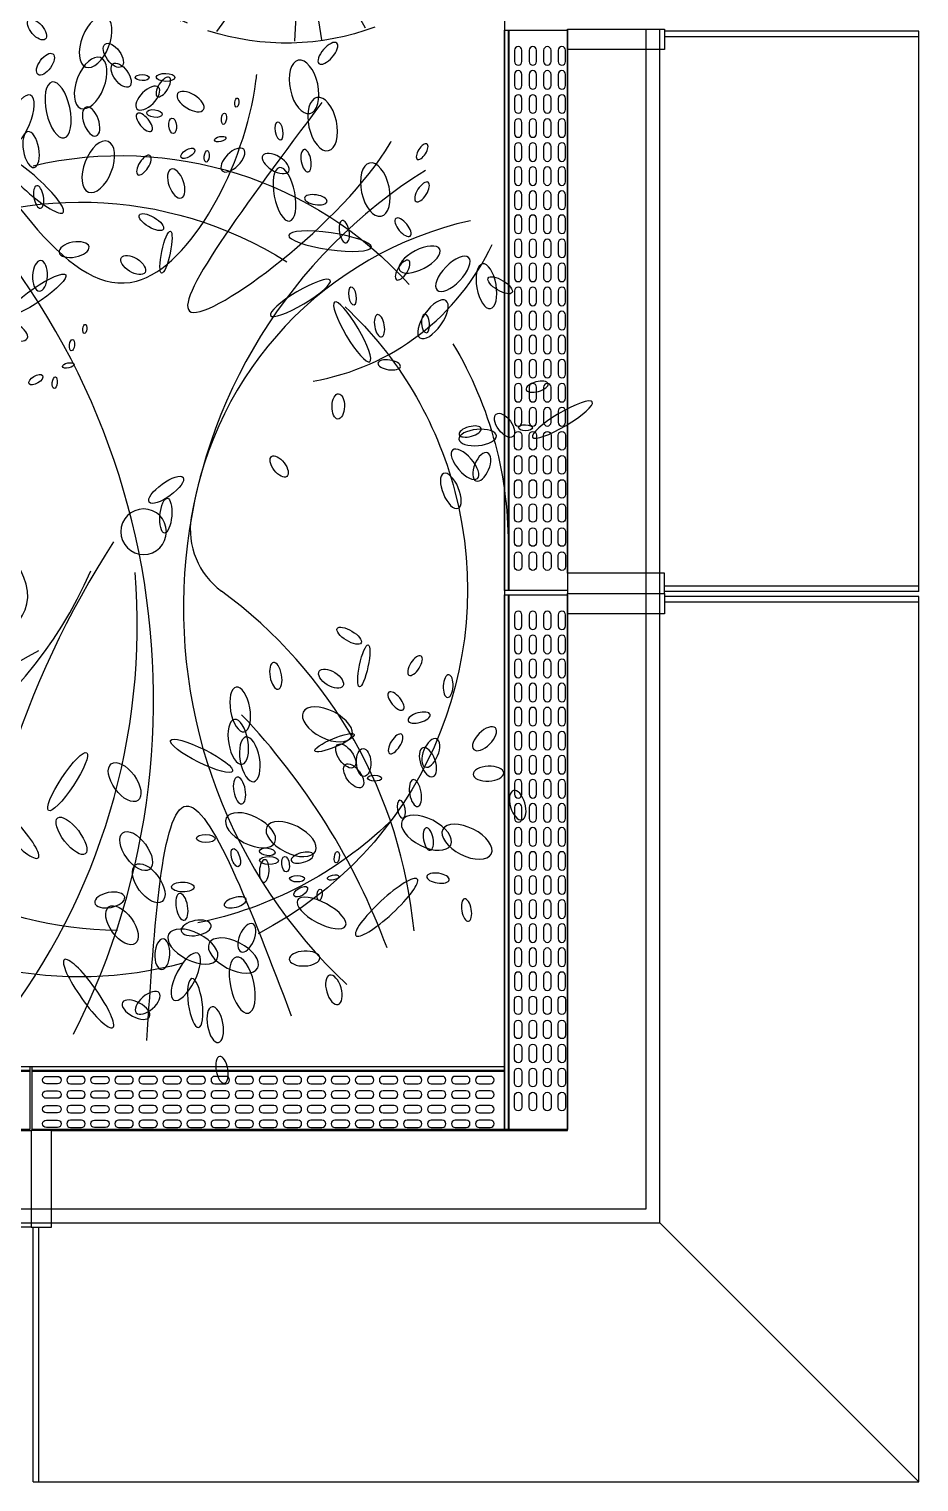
# Model space of a CAD drawing. Extents: x -284868 to 304789, y -137694 to 137894.
# Drawn here: x 93465 to 95870, y -35443 to -31518 of the extents above; entities that cross this region are included whole.
import ezdxf

# ---------------------------------------------------------------- set-up
doc = ezdxf.new("R2010")
doc.units = 0
doc.layers.get('0').update_dxf_attribs({"linetype": 'CONTINUOUS'})
for name, color, linetype in [('0-窗', 11, 'CONTINUOUS'), ('F-地漏', 8, 'CONTINUOUS'), ('P-平面植物', 251, 'CONTINUOUS')]:
    doc.layers.add(name, color=color, linetype=linetype)

# ---------------------------------------------------------------- blocks, each defined once
blk = doc.blocks.new('A$C3B8026B3')
for p, q in [((38450.5, 2455), (38450.5, 3870)), ((38700, 700, 0), (39400, 0))]:
    blk.add_line(p, q)
for points in [[(38712, 3925), (38712, 3870), (38450.5, 3870), (38450.5, 3925)], [(38712, 2400), (38712, 2455), (38450.5, 2455), (38450.5, 2400)], [(38712, 2400), (38712, 2345), (38450.5, 2345), (38450.5, 2400)], [(37000, 688), (36945, 688), (36945, 949.5), (37000, 949.5)], [(37000, 688), (37055, 688), (37055, 949.5), (37000, 949.5)]]:
    blk.add_lwpolyline(points, close=True)
for points in [[(38662.5, 2400), (38662.5, 3925)], [(38700, 2400), (38700, 3925)], [(39400, 2406), (39400, 3919)], [(37000, 737.5), (38662.5, 737.5), (38662.5, 2400)], [(37000, 700), (38700, 700), (38700, 2400)], [(39400, 2392), (38712, 2392), (38712, 2377.5), (39400, 2377.5)], [(39400, 0), (39400, 2392)], [(37055, 949.5), (38450.5, 949.5), (38450.5, 2345)], [(35090, 737.5), (37000, 737.5)], [(35090, 700), (37000, 700)], [(37006, 0), (37006, 688), (37020.5, 688), (37020.5, 0)], [(37006, 0), (39400, 0)]]:
    blk.add_lwpolyline(points)
at = {"elevation": 0}
for points in [[(39400, 3919), (38712, 3919), (38712, 3904.5), (39400, 3904.5)], [(39400, 2406), (38712, 2406), (38712, 2420.5), (39400, 2420.5)]]:
    blk.add_lwpolyline(points, dxfattribs=at)
blk = doc.blocks.new('A$C06C71976')
for p, q in [((-1904, 160.1, 0), (0, 160.1)), ((-1904, 158, 0), (0, 158))]:
    blk.add_line(p, q)
blk.add_lwpolyline([(-1904, 170.5), (0, 170.5), (0, 0), (-1904, 0)], close=True)
for points in [[(-1839, 143.6), (-1809, 143.6, -1), (-1809, 123.6), (-1839, 123.6, -0.999999)], [(-1774, 143.6), (-1744, 143.6, -1), (-1744, 123.6), (-1774, 123.6, -0.999999)], [(-1709, 143.6), (-1679, 143.6, -1), (-1679, 123.6), (-1709, 123.6, -0.999999)], [(-1644, 143.6), (-1614, 143.6, -1), (-1614, 123.6), (-1644, 123.6, -0.999999)], [(-1579, 143.6), (-1549, 143.6, -1), (-1549, 123.6), (-1579, 123.6, -0.999999)], [(-1514, 143.6), (-1484, 143.6, -1), (-1484, 123.6), (-1514, 123.6, -0.999999)], [(-1449, 143.6), (-1419, 143.6, -1), (-1419, 123.6), (-1449, 123.6, -0.999999)], [(-1384, 143.6), (-1354, 143.6, -1), (-1354, 123.6), (-1384, 123.6, -0.999999)], [(-1319, 143.6), (-1289, 143.6, -1), (-1289, 123.6), (-1319, 123.6, -0.999999)], [(-1254, 143.6), (-1224, 143.6, -1), (-1224, 123.6), (-1254, 123.6, -0.999999)], [(-1189, 143.6), (-1159, 143.6, -1), (-1159, 123.6), (-1189, 123.6, -0.999999)], [(-1124, 143.6), (-1094, 143.6, -1), (-1094, 123.6), (-1124, 123.6, -0.999999)], [(-1029, 143.6), (-1059, 143.6, 1), (-1059, 123.6), (-1029, 123.6, 0.999999)], [(-964, 143.6), (-994, 143.6, 1), (-994, 123.6), (-964, 123.6, 0.999999)], [(-899, 143.6), (-929, 143.6, 1), (-929, 123.6), (-899, 123.6, 0.999999)], [(-834, 143.6), (-864, 143.6, 1), (-864, 123.6), (-834, 123.6, 0.999999)], [(-769, 143.6), (-799, 143.6, 1), (-799, 123.6), (-769, 123.6, 0.999999)], [(-704, 143.6), (-734, 143.6, 1), (-734, 123.6), (-704, 123.6, 0.999999)], [(-639, 143.6), (-669, 143.6, 1), (-669, 123.6), (-639, 123.6, 0.999999)], [(-574, 143.6), (-604, 143.6, 1), (-604, 123.6), (-574, 123.6, 0.999999)], [(-509, 143.6), (-539, 143.6, 1), (-539, 123.6), (-509, 123.6, 0.999999)], [(-444, 143.6), (-474, 143.6, 1), (-474, 123.6), (-444, 123.6, 0.999999)], [(-379, 143.6), (-409, 143.6, 1), (-409, 123.6), (-379, 123.6, 0.999999)], [(-314, 143.6), (-344, 143.6, 1), (-344, 123.6), (-314, 123.6, 0.999999)], [(-249, 143.6), (-279, 143.6, 1), (-279, 123.6), (-249, 123.6, 0.999999)], [(-184, 143.6), (-214, 143.6, 1), (-214, 123.6), (-184, 123.6, 0.999999)], [(-119, 143.6), (-149, 143.6, 1), (-149, 123.6), (-119, 123.6, 0.999999)], [(-54, 143.6), (-84, 143.6, 1), (-84, 123.6), (-54, 123.6, 0.999999)], [(-1839, 104.2), (-1809, 104.2, -1), (-1809, 84.2), (-1839, 84.2, -0.999999)], [(-1774, 104.2), (-1744, 104.2, -1), (-1744, 84.2), (-1774, 84.2, -0.999999)], [(-1709, 104.2), (-1679, 104.2, -1), (-1679, 84.2), (-1709, 84.2, -0.999999)], [(-1644, 104.2), (-1614, 104.2, -1), (-1614, 84.2), (-1644, 84.2, -0.999999)], [(-1579, 104.2), (-1549, 104.2, -1), (-1549, 84.2), (-1579, 84.2, -0.999999)], [(-1514, 104.2), (-1484, 104.2, -1), (-1484, 84.2), (-1514, 84.2, -0.999999)], [(-1449, 104.2), (-1419, 104.2, -1), (-1419, 84.2), (-1449, 84.2, -0.999999)], [(-1384, 104.2), (-1354, 104.2, -1), (-1354, 84.2), (-1384, 84.2, -0.999999)], [(-1319, 104.2), (-1289, 104.2, -1), (-1289, 84.2), (-1319, 84.2, -0.999999)], [(-1254, 104.2), (-1224, 104.2, -1), (-1224, 84.2), (-1254, 84.2, -0.999999)], [(-1189, 104.2), (-1159, 104.2, -1), (-1159, 84.2), (-1189, 84.2, -0.999999)], [(-1124, 104.2), (-1094, 104.2, -1), (-1094, 84.2), (-1124, 84.2, -0.999999)], [(-1029, 104.2), (-1059, 104.2, 1), (-1059, 84.2), (-1029, 84.2, 0.999999)], [(-964, 104.2), (-994, 104.2, 1), (-994, 84.2), (-964, 84.2, 0.999999)], [(-899, 104.2), (-929, 104.2, 1), (-929, 84.2), (-899, 84.2, 0.999999)], [(-834, 104.2), (-864, 104.2, 1), (-864, 84.2), (-834, 84.2, 0.999999)], [(-769, 104.2), (-799, 104.2, 1), (-799, 84.2), (-769, 84.2, 0.999999)], [(-704, 104.2), (-734, 104.2, 1), (-734, 84.2), (-704, 84.2, 0.999999)], [(-639, 104.2), (-669, 104.2, 1), (-669, 84.2), (-639, 84.2, 0.999999)], [(-574, 104.2), (-604, 104.2, 1), (-604, 84.2), (-574, 84.2, 0.999999)], [(-509, 104.2), (-539, 104.2, 1), (-539, 84.2), (-509, 84.2, 0.999999)], [(-444, 104.2), (-474, 104.2, 1), (-474, 84.2), (-444, 84.2, 0.999999)], [(-379, 104.2), (-409, 104.2, 1), (-409, 84.2), (-379, 84.2, 0.999999)], [(-314, 104.2), (-344, 104.2, 1), (-344, 84.2), (-314, 84.2, 0.999999)], [(-249, 104.2), (-279, 104.2, 1), (-279, 84.2), (-249, 84.2, 0.999999)], [(-184, 104.2), (-214, 104.2, 1), (-214, 84.2), (-184, 84.2, 0.999999)], [(-119, 104.2), (-149, 104.2, 1), (-149, 84.2), (-119, 84.2, 0.999999)], [(-54, 104.2), (-84, 104.2, 1), (-84, 84.2), (-54, 84.2, 0.999999)], [(-1839, 64.9), (-1809, 64.9, -1), (-1809, 44.9), (-1839, 44.9, -0.999999)], [(-1774, 64.9), (-1744, 64.9, -1), (-1744, 44.9), (-1774, 44.9, -0.999999)], [(-1709, 64.9), (-1679, 64.9, -1), (-1679, 44.9), (-1709, 44.9, -0.999999)], [(-1644, 64.9), (-1614, 64.9, -1), (-1614, 44.9), (-1644, 44.9, -0.999999)], [(-1579, 64.9), (-1549, 64.9, -1), (-1549, 44.9), (-1579, 44.9, -0.999999)], [(-1514, 64.9), (-1484, 64.9, -1), (-1484, 44.9), (-1514, 44.9, -0.999999)], [(-1449, 64.9), (-1419, 64.9, -1), (-1419, 44.9), (-1449, 44.9, -0.999999)], [(-1384, 64.9), (-1354, 64.9, -1), (-1354, 44.9), (-1384, 44.9, -0.999999)], [(-1319, 64.9), (-1289, 64.9, -1), (-1289, 44.9), (-1319, 44.9, -0.999999)], [(-1254, 64.9), (-1224, 64.9, -1), (-1224, 44.9), (-1254, 44.9, -0.999999)], [(-1189, 64.9), (-1159, 64.9, -1), (-1159, 44.9), (-1189, 44.9, -0.999999)], [(-1124, 64.9), (-1094, 64.9, -1), (-1094, 44.9), (-1124, 44.9, -0.999999)], [(-1029, 64.9), (-1059, 64.9, 1), (-1059, 44.9), (-1029, 44.9, 0.999999)], [(-964, 64.9), (-994, 64.9, 1), (-994, 44.9), (-964, 44.9, 0.999999)], [(-899, 64.9), (-929, 64.9, 1), (-929, 44.9), (-899, 44.9, 0.999999)], [(-834, 64.9), (-864, 64.9, 1), (-864, 44.9), (-834, 44.9, 0.999999)], [(-769, 64.9), (-799, 64.9, 1), (-799, 44.9), (-769, 44.9, 0.999999)], [(-704, 64.9), (-734, 64.9, 1), (-734, 44.9), (-704, 44.9, 0.999999)], [(-639, 64.9), (-669, 64.9, 1), (-669, 44.9), (-639, 44.9, 0.999999)], [(-574, 64.9), (-604, 64.9, 1), (-604, 44.9), (-574, 44.9, 0.999999)], [(-509, 64.9), (-539, 64.9, 1), (-539, 44.9), (-509, 44.9, 0.999999)], [(-444, 64.9), (-474, 64.9, 1), (-474, 44.9), (-444, 44.9, 0.999999)], [(-379, 64.9), (-409, 64.9, 1), (-409, 44.9), (-379, 44.9, 0.999999)], [(-314, 64.9), (-344, 64.9, 1), (-344, 44.9), (-314, 44.9, 0.999999)], [(-249, 64.9), (-279, 64.9, 1), (-279, 44.9), (-249, 44.9, 0.999999)], [(-184, 64.9), (-214, 64.9, 1), (-214, 44.9), (-184, 44.9, 0.999999)], [(-119, 64.9), (-149, 64.9, 1), (-149, 44.9), (-119, 44.9, 0.999999)], [(-54, 64.9), (-84, 64.9, 1), (-84, 44.9), (-54, 44.9, 0.999999)], [(-1839, 25.5), (-1809, 25.5, -1), (-1809, 5.5), (-1839, 5.5, -0.999999)], [(-1774, 25.5), (-1744, 25.5, -1), (-1744, 5.5), (-1774, 5.5, -0.999999)], [(-1709, 25.5), (-1679, 25.5, -1), (-1679, 5.5), (-1709, 5.5, -0.999999)], [(-1644, 25.5), (-1614, 25.5, -1), (-1614, 5.5), (-1644, 5.5, -0.999999)], [(-1579, 25.5), (-1549, 25.5, -1), (-1549, 5.5), (-1579, 5.5, -0.999999)], [(-1514, 25.5), (-1484, 25.5, -1), (-1484, 5.5), (-1514, 5.5, -0.999999)], [(-1449, 25.5), (-1419, 25.5, -1), (-1419, 5.5), (-1449, 5.5, -0.999999)], [(-1384, 25.5), (-1354, 25.5, -1), (-1354, 5.5), (-1384, 5.5, -0.999999)], [(-1319, 25.5), (-1289, 25.5, -1), (-1289, 5.5), (-1319, 5.5, -0.999999)], [(-1254, 25.5), (-1224, 25.5, -1), (-1224, 5.5), (-1254, 5.5, -0.999999)], [(-1189, 25.5), (-1159, 25.5, -1), (-1159, 5.5), (-1189, 5.5, -0.999999)], [(-1124, 25.5), (-1094, 25.5, -1), (-1094, 5.5), (-1124, 5.5, -0.999999)], [(-1029, 25.5), (-1059, 25.5, 1), (-1059, 5.5), (-1029, 5.5, 0.999999)], [(-964, 25.5), (-994, 25.5, 1), (-994, 5.5), (-964, 5.5, 0.999999)], [(-899, 25.5), (-929, 25.5, 1), (-929, 5.5), (-899, 5.5, 0.999999)], [(-834, 25.5), (-864, 25.5, 1), (-864, 5.5), (-834, 5.5, 0.999999)], [(-769, 25.5), (-799, 25.5, 1), (-799, 5.5), (-769, 5.5, 0.999999)], [(-704, 25.5), (-734, 25.5, 1), (-734, 5.5), (-704, 5.5, 0.999999)], [(-639, 25.5), (-669, 25.5, 1), (-669, 5.5), (-639, 5.5, 0.999999)], [(-574, 25.5), (-604, 25.5, 1), (-604, 5.5), (-574, 5.5, 0.999999)], [(-509, 25.5), (-539, 25.5, 1), (-539, 5.5), (-509, 5.5, 0.999999)], [(-444, 25.5), (-474, 25.5, 1), (-474, 5.5), (-444, 5.5, 0.999999)], [(-379, 25.5), (-409, 25.5, 1), (-409, 5.5), (-379, 5.5, 0.999999)], [(-314, 25.5), (-344, 25.5, 1), (-344, 5.5), (-314, 5.5, 0.999999)], [(-249, 25.5), (-279, 25.5, 1), (-279, 5.5), (-249, 5.5, 0.999999)], [(-184, 25.5), (-214, 25.5, 1), (-214, 5.5), (-184, 5.5, 0.999999)], [(-119, 25.5), (-149, 25.5, 1), (-149, 5.5), (-119, 5.5, 0.999999)], [(-54, 25.5), (-84, 25.5, 1), (-84, 5.5), (-54, 5.5, 0.999999)]]:
    blk.add_lwpolyline(points, format="xyb", close=True)
blk = doc.blocks.new('A$C678165FB')
for p, q in [((540.4, 756, 0), (540.4, 2269)), ((542.5, 756, 0), (542.5, 2269)), ((540.4, -700.5, 0), (540.4, 744)), ((542.5, -700.5, 0), (542.5, 744)), ((-747, -540.4, 0), (530, -540.4)), ((-747, -542.5, 0), (530, -542.5))]:
    blk.add_line(p, q)
blk.add_lwpolyline([(-10300, -530.5), (530.5, -530.5), (530.5, 3800)])
for points in [[(530, 756), (530, 2269), (700.5, 2269), (700.5, 756)], [(530, -700.5), (530, 744), (700.5, 744), (700.5, -700.5)], [(-747, -530), (530, -530), (530, -700.5), (-747, -700.5)]]:
    blk.add_lwpolyline(points, close=True)
for points in [[(556.9, 2215), (556.9, 2185, 1), (576.9, 2185), (576.9, 2215, 0.999999)], [(596.3, 2215), (596.3, 2185, 1), (616.3, 2185), (616.3, 2215, 0.999999)], [(635.6, 2215), (635.6, 2185, 1), (655.6, 2185), (655.6, 2215, 0.999999)], [(675, 2215), (675, 2185, 1), (695, 2185), (695, 2215, 0.999999)], [(556.9, 2150), (556.9, 2120, 1), (576.9, 2120), (576.9, 2150, 0.999999)], [(596.3, 2150), (596.3, 2120, 1), (616.3, 2120), (616.3, 2150, 0.999999)], [(635.6, 2150), (635.6, 2120, 1), (655.6, 2120), (655.6, 2150, 0.999999)], [(675, 2150), (675, 2120, 1), (695, 2120), (695, 2150, 0.999999)], [(556.9, 2085), (556.9, 2055, 1), (576.9, 2055), (576.9, 2085, 0.999999)], [(596.3, 2085), (596.3, 2055, 1), (616.3, 2055), (616.3, 2085, 0.999999)], [(635.6, 2085), (635.6, 2055, 1), (655.6, 2055), (655.6, 2085, 0.999999)], [(675, 2085), (675, 2055, 1), (695, 2055), (695, 2085, 0.999999)], [(556.9, 2020), (556.9, 1990, 1), (576.9, 1990), (576.9, 2020, 0.999999)], [(596.3, 2020), (596.3, 1990, 1), (616.3, 1990), (616.3, 2020, 0.999999)], [(635.6, 2020), (635.6, 1990, 1), (655.6, 1990), (655.6, 2020, 0.999999)], [(675, 2020), (675, 1990, 1), (695, 1990), (695, 2020, 0.999999)], [(556.9, 1955), (556.9, 1925, 1), (576.9, 1925), (576.9, 1955, 0.999999)], [(596.3, 1955), (596.3, 1925, 1), (616.3, 1925), (616.3, 1955, 0.999999)], [(635.6, 1955), (635.6, 1925, 1), (655.6, 1925), (655.6, 1955, 0.999999)], [(675, 1955), (675, 1925, 1), (695, 1925), (695, 1955, 0.999999)], [(556.9, 1890), (556.9, 1860, 1), (576.9, 1860), (576.9, 1890, 0.999999)], [(596.3, 1890), (596.3, 1860, 1), (616.3, 1860), (616.3, 1890, 0.999999)], [(635.6, 1890), (635.6, 1860, 1), (655.6, 1860), (655.6, 1890, 0.999999)], [(675, 1890), (675, 1860, 1), (695, 1860), (695, 1890, 0.999999)], [(556.9, 1825), (556.9, 1795, 1), (576.9, 1795), (576.9, 1825, 0.999999)], [(596.3, 1825), (596.3, 1795, 1), (616.3, 1795), (616.3, 1825, 0.999999)], [(635.6, 1825), (635.6, 1795, 1), (655.6, 1795), (655.6, 1825, 0.999999)], [(675, 1825), (675, 1795, 1), (695, 1795), (695, 1825, 0.999999)], [(556.9, 1760), (556.9, 1730, 1), (576.9, 1730), (576.9, 1760, 0.999999)], [(596.3, 1760), (596.3, 1730, 1), (616.3, 1730), (616.3, 1760, 0.999999)], [(635.6, 1760), (635.6, 1730, 1), (655.6, 1730), (655.6, 1760, 0.999999)], [(675, 1760), (675, 1730, 1), (695, 1730), (695, 1760, 0.999999)], [(556.9, 1695), (556.9, 1665, 1), (576.9, 1665), (576.9, 1695, 0.999999)], [(596.3, 1695), (596.3, 1665, 1), (616.3, 1665), (616.3, 1695, 0.999999)], [(635.6, 1695), (635.6, 1665, 1), (655.6, 1665), (655.6, 1695, 0.999999)], [(675, 1695), (675, 1665, 1), (695, 1665), (695, 1695, 0.999999)], [(556.9, 1630), (556.9, 1600, 1), (576.9, 1600), (576.9, 1630, 0.999999)], [(596.3, 1630), (596.3, 1600, 1), (616.3, 1600), (616.3, 1630, 0.999999)], [(635.6, 1630), (635.6, 1600, 1), (655.6, 1600), (655.6, 1630, 0.999999)], [(675, 1630), (675, 1600, 1), (695, 1600), (695, 1630, 0.999999)], [(556.9, 1565), (556.9, 1535, 1), (576.9, 1535), (576.9, 1565, 0.999999)], [(596.3, 1565), (596.3, 1535, 1), (616.3, 1535), (616.3, 1565, 0.999999)], [(635.6, 1565), (635.6, 1535, 1), (655.6, 1535), (655.6, 1565, 0.999999)], [(675, 1565), (675, 1535, 1), (695, 1535), (695, 1565, 0.999999)], [(556.9, 1500), (556.9, 1470, 1), (576.9, 1470), (576.9, 1500, 0.999999)], [(596.3, 1500), (596.3, 1470, 1), (616.3, 1470), (616.3, 1500, 0.999999)], [(635.6, 1500), (635.6, 1470, 1), (655.6, 1470), (655.6, 1500, 0.999999)], [(675, 1500), (675, 1470, 1), (695, 1470), (695, 1500, 0.999999)], [(556.9, 1435), (556.9, 1405, 1), (576.9, 1405), (576.9, 1435, 0.999999)], [(596.3, 1435), (596.3, 1405, 1), (616.3, 1405), (616.3, 1435, 0.999999)], [(635.6, 1435), (635.6, 1405, 1), (655.6, 1405), (655.6, 1435, 0.999999)], [(675, 1435), (675, 1405, 1), (695, 1405), (695, 1435, 0.999999)], [(556.9, 1370), (556.9, 1340, 1), (576.9, 1340), (576.9, 1370, 0.999999)], [(596.3, 1370), (596.3, 1340, 1), (616.3, 1340), (616.3, 1370, 0.999999)], [(635.6, 1370), (635.6, 1340, 1), (655.6, 1340), (655.6, 1370, 0.999999)], [(675, 1370), (675, 1340, 1), (695, 1340), (695, 1370, 0.999999)], [(556.9, 1305), (556.9, 1275, 1), (576.9, 1275), (576.9, 1305, 0.999999)], [(596.3, 1305), (596.3, 1275, 1), (616.3, 1275), (616.3, 1305, 0.999999)], [(635.6, 1305), (635.6, 1275, 1), (655.6, 1275), (655.6, 1305, 0.999999)], [(675, 1305), (675, 1275, 1), (695, 1275), (695, 1305, 0.999999)], [(556.9, 1240), (556.9, 1210, 1), (576.9, 1210), (576.9, 1240, 0.999999)], [(596.3, 1240), (596.3, 1210, 1), (616.3, 1210), (616.3, 1240, 0.999999)], [(635.6, 1240), (635.6, 1210, 1), (655.6, 1210), (655.6, 1240, 0.999999)], [(675, 1240), (675, 1210, 1), (695, 1210), (695, 1240, 0.999999)], [(556.9, 1145), (556.9, 1175, -1), (576.9, 1175), (576.9, 1145, -0.999999)], [(596.3, 1145), (596.3, 1175, -1), (616.3, 1175), (616.3, 1145, -0.999999)], [(635.6, 1145), (635.6, 1175, -1), (655.6, 1175), (655.6, 1145, -0.999999)], [(675, 1145), (675, 1175, -1), (695, 1175), (695, 1145, -0.999999)], [(556.9, 1080), (556.9, 1110, -1), (576.9, 1110), (576.9, 1080, -0.999999)], [(596.3, 1080), (596.3, 1110, -1), (616.3, 1110), (616.3, 1080, -0.999999)], [(635.6, 1080), (635.6, 1110, -1), (655.6, 1110), (655.6, 1080, -0.999999)], [(675, 1080), (675, 1110, -1), (695, 1110), (695, 1080, -0.999999)], [(556.9, 1015), (556.9, 1045, -1), (576.9, 1045), (576.9, 1015, -0.999999)], [(596.3, 1015), (596.3, 1045, -1), (616.3, 1045), (616.3, 1015, -0.999999)], [(635.6, 1015), (635.6, 1045, -1), (655.6, 1045), (655.6, 1015, -0.999999)], [(675, 1015), (675, 1045, -1), (695, 1045), (695, 1015, -0.999999)], [(556.9, 950), (556.9, 980, -1), (576.9, 980), (576.9, 950, -0.999999)], [(596.3, 950), (596.3, 980, -1), (616.3, 980), (616.3, 950, -0.999999)], [(635.6, 950), (635.6, 980, -1), (655.6, 980), (655.6, 950, -0.999999)], [(675, 950), (675, 980, -1), (695, 980), (695, 950, -0.999999)], [(556.9, 885), (556.9, 915, -1), (576.9, 915), (576.9, 885, -0.999999)], [(596.3, 885), (596.3, 915, -1), (616.3, 915), (616.3, 885, -0.999999)], [(635.6, 885), (635.6, 915, -1), (655.6, 915), (655.6, 885, -0.999999)], [(675, 885), (675, 915, -1), (695, 915), (695, 885, -0.999999)], [(556.9, 820), (556.9, 850, -1), (576.9, 850), (576.9, 820, -0.999999)], [(596.3, 820), (596.3, 850, -1), (616.3, 850), (616.3, 820, -0.999999)], [(635.6, 820), (635.6, 850, -1), (655.6, 850), (655.6, 820, -0.999999)], [(675, 820), (675, 850, -1), (695, 850), (695, 820, -0.999999)], [(556.9, 690), (556.9, 660, 1), (576.9, 660), (576.9, 690, 0.999999)], [(596.3, 690), (596.3, 660, 1), (616.3, 660), (616.3, 690, 0.999999)], [(635.6, 690), (635.6, 660, 1), (655.6, 660), (655.6, 690, 0.999999)], [(675, 690), (675, 660, 1), (695, 660), (695, 690, 0.999999)], [(556.9, 625), (556.9, 595, 1), (576.9, 595), (576.9, 625, 0.999999)], [(596.3, 625), (596.3, 595, 1), (616.3, 595), (616.3, 625, 0.999999)], [(635.6, 625), (635.6, 595, 1), (655.6, 595), (655.6, 625, 0.999999)], [(675, 625), (675, 595, 1), (695, 595), (695, 625, 0.999999)], [(556.9, 560), (556.9, 530, 1), (576.9, 530), (576.9, 560, 0.999999)], [(596.3, 560), (596.3, 530, 1), (616.3, 530), (616.3, 560, 0.999999)], [(635.6, 560), (635.6, 530, 1), (655.6, 530), (655.6, 560, 0.999999)], [(675, 560), (675, 530, 1), (695, 530), (695, 560, 0.999999)], [(556.9, 495), (556.9, 465, 1), (576.9, 465), (576.9, 495, 0.999999)], [(596.3, 495), (596.3, 465, 1), (616.3, 465), (616.3, 495, 0.999999)], [(635.6, 495), (635.6, 465, 1), (655.6, 465), (655.6, 495, 0.999999)], [(675, 495), (675, 465, 1), (695, 465), (695, 495, 0.999999)], [(556.9, 430), (556.9, 400, 1), (576.9, 400), (576.9, 430, 0.999999)], [(596.3, 430), (596.3, 400, 1), (616.3, 400), (616.3, 430, 0.999999)], [(635.6, 430), (635.6, 400, 1), (655.6, 400), (655.6, 430, 0.999999)], [(675, 430), (675, 400, 1), (695, 400), (695, 430, 0.999999)], [(556.9, 365), (556.9, 335, 1), (576.9, 335), (576.9, 365, 0.999999)], [(596.3, 365), (596.3, 335, 1), (616.3, 335), (616.3, 365, 0.999999)], [(635.6, 365), (635.6, 335, 1), (655.6, 335), (655.6, 365, 0.999999)], [(675, 365), (675, 335, 1), (695, 335), (695, 365, 0.999999)], [(556.9, 300), (556.9, 270, 1), (576.9, 270), (576.9, 300, 0.999999)], [(596.3, 300), (596.3, 270, 1), (616.3, 270), (616.3, 300, 0.999999)], [(635.6, 300), (635.6, 270, 1), (655.6, 270), (655.6, 300, 0.999999)], [(675, 300), (675, 270, 1), (695, 270), (695, 300, 0.999999)], [(556.9, 235), (556.9, 205, 1), (576.9, 205), (576.9, 235, 0.999999)], [(596.3, 235), (596.3, 205, 1), (616.3, 205), (616.3, 235, 0.999999)], [(635.6, 235), (635.6, 205, 1), (655.6, 205), (655.6, 235, 0.999999)], [(675, 235), (675, 205, 1), (695, 205), (695, 235, 0.999999)], [(556.9, 170), (556.9, 140, 1), (576.9, 140), (576.9, 170, 0.999999)], [(596.3, 170), (596.3, 140, 1), (616.3, 140), (616.3, 170, 0.999999)], [(635.6, 170), (635.6, 140, 1), (655.6, 140), (655.6, 170, 0.999999)], [(675, 170), (675, 140, 1), (695, 140), (695, 170, 0.999999)], [(556.9, 105), (556.9, 75, 1), (576.9, 75), (576.9, 105, 0.999999)], [(596.3, 105), (596.3, 75, 1), (616.3, 75), (616.3, 105, 0.999999)], [(635.6, 105), (635.6, 75, 1), (655.6, 75), (655.6, 105, 0.999999)], [(675, 105), (675, 75, 1), (695, 75), (695, 105, 0.999999)], [(556.9, 40), (556.9, 10, 1), (576.9, 10), (576.9, 40, 0.999999)], [(596.3, 40), (596.3, 10, 1), (616.3, 10), (616.3, 40, 0.999999)], [(635.6, 40), (635.6, 10, 1), (655.6, 10), (655.6, 40, 0.999999)], [(675, 40), (675, 10, 1), (695, 10), (695, 40, 0.999999)], [(556.9, -25), (556.9, -55, 1), (576.9, -55), (576.9, -25, 0.999999)], [(596.3, -25), (596.3, -55, 1), (616.3, -55), (616.3, -25, 0.999999)], [(635.6, -25), (635.6, -55, 1), (655.6, -55), (655.6, -25, 0.999999)], [(675, -25), (675, -55, 1), (695, -55), (695, -25, 0.999999)], [(556.9, -90), (556.9, -120, 1), (576.9, -120), (576.9, -90, 0.999999)], [(596.3, -90), (596.3, -120, 1), (616.3, -120), (616.3, -90, 0.999999)], [(635.6, -90), (635.6, -120, 1), (655.6, -120), (655.6, -90, 0.999999)], [(675, -90), (675, -120, 1), (695, -120), (695, -90, 0.999999)], [(556.9, -155), (556.9, -185, 1), (576.9, -185), (576.9, -155, 0.999999)], [(596.3, -155), (596.3, -185, 1), (616.3, -185), (616.3, -155, 0.999999)], [(635.6, -155), (635.6, -185, 1), (655.6, -185), (655.6, -155, 0.999999)], [(675, -155), (675, -185, 1), (695, -185), (695, -155, 0.999999)], [(556.9, -220), (556.9, -250, 1), (576.9, -250), (576.9, -220, 0.999999)], [(596.3, -220), (596.3, -250, 1), (616.3, -250), (616.3, -220, 0.999999)], [(635.6, -220), (635.6, -250, 1), (655.6, -250), (655.6, -220, 0.999999)], [(675, -220), (675, -250, 1), (695, -250), (695, -220, 0.999999)], [(556.9, -285), (556.9, -315, 1), (576.9, -315), (576.9, -285, 0.999999)], [(596.3, -285), (596.3, -315, 1), (616.3, -315), (616.3, -285, 0.999999)], [(635.6, -285), (635.6, -315, 1), (655.6, -315), (655.6, -285, 0.999999)], [(675, -285), (675, -315, 1), (695, -315), (695, -285, 0.999999)], [(556.9, -380), (556.9, -350, -1), (576.9, -350), (576.9, -380, -0.999999)], [(596.3, -380), (596.3, -350, -1), (616.3, -350), (616.3, -380, -0.999999)], [(635.6, -380), (635.6, -350, -1), (655.6, -350), (655.6, -380, -0.999999)], [(675, -380), (675, -350, -1), (695, -350), (695, -380, -0.999999)], [(556.9, -445), (556.9, -415, -1), (576.9, -415), (576.9, -445, -0.999999)], [(596.3, -445), (596.3, -415, -1), (616.3, -415), (616.3, -445, -0.999999)], [(635.6, -445), (635.6, -415, -1), (655.6, -415), (655.6, -445, -0.999999)], [(675, -445), (675, -415, -1), (695, -415), (695, -445, -0.999999)], [(556.9, -510), (556.9, -480, -1), (576.9, -480), (576.9, -510, -0.999999)], [(596.3, -510), (596.3, -480, -1), (616.3, -480), (616.3, -510, -0.999999)], [(635.6, -510), (635.6, -480, -1), (655.6, -480), (655.6, -510, -0.999999)], [(675, -510), (675, -480, -1), (695, -480), (695, -510, -0.999999)], [(556.9, -575), (556.9, -545, -1), (576.9, -545), (576.9, -575, -0.999999)], [(596.3, -575), (596.3, -545, -1), (616.3, -545), (616.3, -575, -0.999999)], [(635.6, -575), (635.6, -545, -1), (655.6, -545), (655.6, -575, -0.999999)], [(675, -575), (675, -545, -1), (695, -545), (695, -575, -0.999999)], [(-708.5, -556.9), (-678.5, -556.9, -1), (-678.5, -576.9), (-708.5, -576.9, -0.999999)], [(-613.5, -556.9), (-643.5, -556.9, 1), (-643.5, -576.9), (-613.5, -576.9, 0.999999)], [(-578.5, -556.9), (-548.5, -556.9, -1), (-548.5, -576.9), (-578.5, -576.9, -0.999999)], [(-483.5, -556.9), (-513.5, -556.9, 1), (-513.5, -576.9), (-483.5, -576.9, 0.999999)], [(-418.5, -556.9), (-448.5, -556.9, 1), (-448.5, -576.9), (-418.5, -576.9, 0.999999)], [(-353.5, -556.9), (-383.5, -556.9, 1), (-383.5, -576.9), (-353.5, -576.9, 0.999999)], [(-288.5, -556.9), (-318.5, -556.9, 1), (-318.5, -576.9), (-288.5, -576.9, 0.999999)], [(-223.5, -556.9), (-253.5, -556.9, 1), (-253.5, -576.9), (-223.5, -576.9, 0.999999)], [(-158.5, -556.9), (-188.5, -556.9, 1), (-188.5, -576.9), (-158.5, -576.9, 0.999999)], [(-93.5, -556.9), (-123.5, -556.9, 1), (-123.5, -576.9), (-93.5, -576.9, 0.999999)], [(-28.5, -556.9), (-58.5, -556.9, 1), (-58.5, -576.9), (-28.5, -576.9, 0.999999)], [(36.5, -556.9), (6.5, -556.9, 1), (6.5, -576.9), (36.5, -576.9, 0.999999)], [(101.5, -556.9), (71.5, -556.9, 1), (71.5, -576.9), (101.5, -576.9, 0.999999)], [(166.5, -556.9), (136.5, -556.9, 1), (136.5, -576.9), (166.5, -576.9, 0.999999)], [(231.5, -556.9), (201.5, -556.9, 1), (201.5, -576.9), (231.5, -576.9, 0.999999)], [(296.5, -556.9), (266.5, -556.9, 1), (266.5, -576.9), (296.5, -576.9, 0.999999)], [(361.5, -556.9), (331.5, -556.9, 1), (331.5, -576.9), (361.5, -576.9, 0.999999)], [(426.5, -556.9), (396.5, -556.9, 1), (396.5, -576.9), (426.5, -576.9, 0.999999)], [(491.5, -556.9), (461.5, -556.9, 1), (461.5, -576.9), (491.5, -576.9, 0.999999)], [(-708.5, -596.2), (-678.5, -596.2, -1), (-678.5, -616.2), (-708.5, -616.2, -0.999999)], [(-613.5, -596.2), (-643.5, -596.2, 1), (-643.5, -616.2), (-613.5, -616.2, 0.999999)], [(-578.5, -596.2), (-548.5, -596.2, -1), (-548.5, -616.2), (-578.5, -616.2, -0.999999)], [(-483.5, -596.2), (-513.5, -596.2, 1), (-513.5, -616.2), (-483.5, -616.2, 0.999999)], [(-418.5, -596.2), (-448.5, -596.2, 1), (-448.5, -616.2), (-418.5, -616.2, 0.999999)], [(-353.5, -596.2), (-383.5, -596.2, 1), (-383.5, -616.2), (-353.5, -616.2, 0.999999)], [(-288.5, -596.2), (-318.5, -596.2, 1), (-318.5, -616.2), (-288.5, -616.2, 0.999999)], [(-223.5, -596.2), (-253.5, -596.2, 1), (-253.5, -616.2), (-223.5, -616.2, 0.999999)], [(-158.5, -596.2), (-188.5, -596.2, 1), (-188.5, -616.2), (-158.5, -616.2, 0.999999)], [(-93.5, -596.2), (-123.5, -596.2, 1), (-123.5, -616.2), (-93.5, -616.2, 0.999999)], [(-28.5, -596.2), (-58.5, -596.2, 1), (-58.5, -616.2), (-28.5, -616.2, 0.999999)], [(36.5, -596.2), (6.5, -596.2, 1), (6.5, -616.2), (36.5, -616.2, 0.999999)], [(101.5, -596.2), (71.5, -596.2, 1), (71.5, -616.2), (101.5, -616.2, 0.999999)], [(166.5, -596.2), (136.5, -596.2, 1), (136.5, -616.2), (166.5, -616.2, 0.999999)], [(231.5, -596.2), (201.5, -596.2, 1), (201.5, -616.2), (231.5, -616.2, 0.999999)], [(296.5, -596.2), (266.5, -596.2, 1), (266.5, -616.2), (296.5, -616.2, 0.999999)], [(361.5, -596.2), (331.5, -596.2, 1), (331.5, -616.2), (361.5, -616.2, 0.999999)], [(426.5, -596.2), (396.5, -596.2, 1), (396.5, -616.2), (426.5, -616.2, 0.999999)], [(491.5, -596.2), (461.5, -596.2, 1), (461.5, -616.2), (491.5, -616.2, 0.999999)], [(556.9, -640), (556.9, -610, -1), (576.9, -610), (576.9, -640, -0.999999)], [(596.3, -640), (596.3, -610, -1), (616.3, -610), (616.3, -640, -0.999999)], [(635.6, -640), (635.6, -610, -1), (655.6, -610), (655.6, -640, -0.999999)], [(675, -640), (675, -610, -1), (695, -610), (695, -640, -0.999999)], [(-708.5, -635.6), (-678.5, -635.6, -1), (-678.5, -655.6), (-708.5, -655.6, -0.999999)], [(-613.5, -635.6), (-643.5, -635.6, 1), (-643.5, -655.6), (-613.5, -655.6, 0.999999)], [(-578.5, -635.6), (-548.5, -635.6, -1), (-548.5, -655.6), (-578.5, -655.6, -0.999999)], [(-483.5, -635.6), (-513.5, -635.6, 1), (-513.5, -655.6), (-483.5, -655.6, 0.999999)], [(-418.5, -635.6), (-448.5, -635.6, 1), (-448.5, -655.6), (-418.5, -655.6, 0.999999)], [(-353.5, -635.6), (-383.5, -635.6, 1), (-383.5, -655.6), (-353.5, -655.6, 0.999999)], [(-288.5, -635.6), (-318.5, -635.6, 1), (-318.5, -655.6), (-288.5, -655.6, 0.999999)], [(-223.5, -635.6), (-253.5, -635.6, 1), (-253.5, -655.6), (-223.5, -655.6, 0.999999)], [(-158.5, -635.6), (-188.5, -635.6, 1), (-188.5, -655.6), (-158.5, -655.6, 0.999999)], [(-93.5, -635.6), (-123.5, -635.6, 1), (-123.5, -655.6), (-93.5, -655.6, 0.999999)], [(-28.5, -635.6), (-58.5, -635.6, 1), (-58.5, -655.6), (-28.5, -655.6, 0.999999)], [(36.5, -635.6), (6.5, -635.6, 1), (6.5, -655.6), (36.5, -655.6, 0.999999)], [(101.5, -635.6), (71.5, -635.6, 1), (71.5, -655.6), (101.5, -655.6, 0.999999)], [(166.5, -635.6), (136.5, -635.6, 1), (136.5, -655.6), (166.5, -655.6, 0.999999)], [(231.5, -635.6), (201.5, -635.6, 1), (201.5, -655.6), (231.5, -655.6, 0.999999)], [(296.5, -635.6), (266.5, -635.6, 1), (266.5, -655.6), (296.5, -655.6, 0.999999)], [(361.5, -635.6), (331.5, -635.6, 1), (331.5, -655.6), (361.5, -655.6, 0.999999)], [(426.5, -635.6), (396.5, -635.6, 1), (396.5, -655.6), (426.5, -655.6, 0.999999)], [(491.5, -635.6), (461.5, -635.6, 1), (461.5, -655.6), (491.5, -655.6, 0.999999)], [(-708.5, -675), (-678.5, -675, -1), (-678.5, -695), (-708.5, -695, -0.999999)], [(-613.5, -675), (-643.5, -675, 1), (-643.5, -695), (-613.5, -695, 0.999999)], [(-578.5, -675), (-548.5, -675, -1), (-548.5, -695), (-578.5, -695, -0.999999)], [(-483.5, -675), (-513.5, -675, 1), (-513.5, -695), (-483.5, -695, 0.999999)], [(-418.5, -675), (-448.5, -675, 1), (-448.5, -695), (-418.5, -695, 0.999999)], [(-353.5, -675), (-383.5, -675, 1), (-383.5, -695), (-353.5, -695, 0.999999)], [(-288.5, -675), (-318.5, -675, 1), (-318.5, -695), (-288.5, -695, 0.999999)], [(-223.5, -675), (-253.5, -675, 1), (-253.5, -695), (-223.5, -695, 0.999999)], [(-158.5, -675), (-188.5, -675, 1), (-188.5, -695), (-158.5, -695, 0.999999)], [(-93.5, -675), (-123.5, -675, 1), (-123.5, -695), (-93.5, -695, 0.999999)], [(-28.5, -675), (-58.5, -675, 1), (-58.5, -695), (-28.5, -695, 0.999999)], [(36.5, -675), (6.5, -675, 1), (6.5, -695), (36.5, -695, 0.999999)], [(101.5, -675), (71.5, -675, 1), (71.5, -695), (101.5, -695, 0.999999)], [(166.5, -675), (136.5, -675, 1), (136.5, -695), (166.5, -695, 0.999999)], [(231.5, -675), (201.5, -675, 1), (201.5, -695), (231.5, -695, 0.999999)], [(296.5, -675), (266.5, -675, 1), (266.5, -695), (296.5, -695, 0.999999)], [(361.5, -675), (331.5, -675, 1), (331.5, -695), (361.5, -695, 0.999999)], [(426.5, -675), (396.5, -675, 1), (396.5, -695), (426.5, -695, 0.999999)], [(491.5, -675), (461.5, -675, 1), (461.5, -695), (491.5, -695, 0.999999)]]:
    blk.add_lwpolyline(points, format="xyb", close=True)
blk.add_blockref('A$C06C71976', (-753, -700.5))
blk = doc.blocks.new('yld.studio@foxmail.com-15')
at = {"color": 251}
blk.add_circle((67569.1, -97904.1), 44.8, dxfattribs=at)
for centre, start, end in [((67613.8, -97926.4), 76.8896, 138.1177), ((67693.5, -98017.5), 61.0105, 122.2385), ((67693.5, -98017.5), 133.1644, 165.3241), ((67613.8, -97926.4), 149.0435, 181.2033), ((67693.5, -98017.5), 165.3241, 242.6562), ((67613.8, -97926.4), 270.5201, 325.0744), ((67613.8, -97926.4), 226.0477, 258.5353), ((67693.5, -98017.5), 254.641, 309.1952)]:
    blk.add_arc(centre, 760, start, end, dxfattribs=at)
for centre, major_axis, ratio in [((67663.4, -96943), (19.4, -49.7), 0.514982), ((67254.3, -97031.6), (-11.3, -52.2), 0.514982), ((67673.2, -97023.9), (19.4, -49.7), 0.514982), ((67477, -97060.3), (25.5, 15.6), 0.489709), ((67736.9, -97076.8), (-11.9, -54.9), 0.414379), ((67217.7, -97104.4), (-11.3, -52.2), 0.514982), ((67672.1, -97099.4), (-10.1, -28.2), 0.489709), ((67811.8, -97097.3), (20.7, -49.3), 0.38159), ((67658.2, -97188.3), (19.4, -49.7), 0.514982), ((67114.4, -97233.1), (-11.3, -52.2), 0.514982), ((67309.9, -97181.8), (25.5, 15.6), 0.489709), ((67788.2, -97223.4), (61.1, 54.6), 0.200035), ((67292.6, -97242.3), (-10.1, -52.5), 0.38159), ((67505.1, -97221), (-10.1, -28.2), 0.489709), ((67203.3, -97334.2), (81.1, 11.7), 0.200035), ((67705.7, -97350.7), (29.4, -5.6), 0.489709), ((67261.4, -97445.4), (58.6, -34.7), 0.200035), ((67159.8, -97512.1), (-34.6, -58.6), 0.200035), ((67015.8, -97495.7), (-1.6, -18.4), 0.42873), ((66747.1, -97684.1), (58.6, -34.7), 0.200035), ((66913.5, -97719.2), (36.8, -3.3), 0.42873), ((66905.5, -97776.9), (11.5, -27.6), 0.489709), ((66938.4, -97771.9), (24.3, 27.9), 0.42873), ((66971.4, -98207), (1.2, -22.2), 0.42873), ((67005.6, -98338), (11.5, -27.6), 0.489709), ((67011.1, -98356.1), (-10.1, -28.2), 0.489709), ((67332.3, -98569.6), (1.2, -22.2), 0.42873), ((67092.3, -98640.9), (60.3, -55.5), 0.200035), ((67635.7, -98626.5), (29.4, -5.6), 0.489709), ((67465.8, -98681.4), (29.4, -5.6), 0.489709), ((67366.5, -98700.6), (11.5, -27.6), 0.489709), ((67375.5, -98793.4), (-11.9, -54.9), 0.414379), ((67467.8, -98828.7), (-6.6, -47.9), 0.283409), ((67561.1, -98828.3), (22.6, -19.6), 0.489709)]:
    blk.add_ellipse(centre, major_axis=major_axis, ratio=ratio, start_param=3.141593, end_param=9.424778, dxfattribs=at)
at = {"color": 251, "extrusion": (0, 0, -1)}
for centre, major_axis, ratio in [((67778.4, -96919), (16.2, 18.9), 0.489709), ((67628.5, -96969.7), (-16.1, -22.2), 0.514982), ((67613.2, -97008.6), (-16.1, -22.2), 0.514982), ((67761.8, -96987), (14.5, -20.2), 0.489709), ((67525.9, -97012.8), (18.3, 0.3), 0.42873), ((67571.9, -97013.2), (13.7, 0.2), 0.42873), ((67386.2, -97062.4), (1.02, -9.08), 0.42873), ((67411.5, -97094.1), (1.3, -11.3), 0.42873), ((67512.1, -97107.8), (-1.7, -15.2), 0.489709), ((67547.9, -97083.7), (15.2, 1.9), 0.489709), ((67445.3, -97167.8), (1.3, -11.3), 0.42873), ((67553.9, -97296.7), (23.5, 14.1), 0.38159), ((67525.2, -97355.9), (8.6, -41.1), 0.200035), ((67589.5, -97381), (23.2, 14.6), 0.514982), ((66869.4, -97420.7), (23.5, 14.1), 0.38159), ((67778, -97438.9), (56, -38.7), 0.200035), ((67684.4, -97506.4), (1.02, -9.08), 0.42873), ((67709.7, -97538.1), (1.3, -11.3), 0.42873), ((67743.5, -97611.8), (1.3, -11.3), 0.42873), ((66819.6, -97700.1), (13.7, 0.2), 0.42873), ((66860.8, -97695.4), (-16.1, -22.2), 0.514982), ((67303.1, -97776.1), (-15, -19.8), 0.489709), ((67524.9, -97821.9), (33.3, -24.2), 0.336016), ((67525.5, -97872.5), (2.8, -34.2), 0.336016), ((67165.7, -98108.1), (23.5, 14.1), 0.38159), ((67137, -98167.3), (8.6, -41.1), 0.200035), ((67201.3, -98192.4), (23.2, 14.6), 0.514982), ((67172.4, -98344), (-16.1, -22.2), 0.514982), ((67455.4, -98343.8), (61, 30.3), 0.200035), ((67137.4, -98356.7), (-1.1, -27.4), 0.514982), ((67157, -98382.9), (-16.1, -22.2), 0.514982), ((67606.4, -98395.3), (-26.1, -35.9), 0.514982), ((67115.8, -98387.5), (13.7, 0.2), 0.42873), ((67710.7, -98500.7), (-27, -35.3), 0.38159), ((67583.9, -98530.6), (-26.1, -35.9), 0.514982), ((67447.1, -98505.8), (18.5, 0.3), 0.42873), ((67189.9, -98542.6), (1.3, -11.3), 0.42873), ((67290.6, -98556.3), (-1.7, -15.2), 0.489709), ((67323, -98549), (18.5, 0.3), 0.42873), ((67326.4, -98532.1), (15.2, 1.9), 0.489709), ((67388.3, -98543.5), (-5.6, -17.6), 0.42873), ((67559.1, -98593.6), (-26.1, -35.9), 0.514982), ((67268, -98584.8), (14.8, 0.2), 0.42873), ((67223.8, -98616.3), (1.3, -11.3), 0.42873), ((67492.3, -98601.1), (22.2, 0.3), 0.42873), ((67611.5, -98676.1), (-26.1, -35.9), 0.514982)]:
    blk.add_ellipse(centre, major_axis=major_axis, ratio=ratio, dxfattribs=at)
at = {"color": 251}
for centre, major_axis, ratio in [((67207.5, -96965.7), (17.5, -20.2), 0.42873), ((67530.4, -97031.6), (11.9, -18.8), 0.42873), ((67561, -97053.5), (21.2, -21.1), 0.489709), ((67567.8, -97101), (14.1, 17.2), 0.42873), ((67303.2, -97117.9), (-3.1, -17.5), 0.42873), ((67790, -97154.4), (-6.2, -35.1), 0.42873), ((67022.5, -97158.6), (9.5, -15.1), 0.42873), ((67250.3, -97176.4), (-3.9, -21.9), 0.42873), ((67393.9, -97175), (21.2, -21.1), 0.489709), ((67568.6, -97185), (11.9, -18.8), 0.42873), ((67022.6, -97237.5), (11.9, -18.8), 0.42873), ((67775.1, -97247.4), (-3.9, -21.9), 0.42873), ((67231.2, -97252.9), (22, 3.3), 0.42873), ((67060, -97306.9), (14.1, 17.2), 0.42873), ((67175.3, -97315.6), (-3.9, -21.9), 0.42873), ((67027.5, -97370.2), (39.5, -20.6), 0.42873), ((66896.3, -97422.6), (-7.7, -43.9), 0.42873), ((66962.2, -97398.1), (30.9, -32.1), 0.42873), ((67060.8, -97390.9), (11.9, -18.8), 0.42873), ((67772.4, -97402.2), (1.5, -29.9), 0.489709), ((67159.2, -97441.7), (-3.1, -17.5), 0.42873), ((67001.3, -97487.3), (25.5, -36.5), 0.42873), ((67106.2, -97500.2), (-3.9, -21.9), 0.42873), ((67823.8, -97510.9), (26.4, 14.1), 0.489709), ((67087.2, -97576.8), (22, 3.3), 0.42873), ((66796.9, -97619.6), (21.5, -5.9), 0.42873), ((66928.4, -97707.6), (21.5, -5.9), 0.42873), ((66966.2, -97824), (-14.2, -34.2), 0.42873), ((67036.5, -98166.7), (11.9, -18.8), 0.42873), ((67309.7, -98186.7), (-4.6, -26.3), 0.42873), ((67379.6, -98252.7), (-7.7, -43.9), 0.42873), ((67073.9, -98236.2), (14.1, 17.2), 0.42873), ((67028.5, -98268.7), (21.5, -5.9), 0.42873), ((67208.5, -98282.1), (47.6, 24.1), 0.514982), ((66900, -98310.1), (21.2, -21.1), 0.489709), ((67383.3, -98316.4), (-7.7, -43.9), 0.42873), ((67074.7, -98320.2), (11.9, -18.8), 0.42873), ((67360.7, -98350.6), (-7.7, -43.9), 0.42873), ((66892.4, -98378.7), (29.9, -1.4), 0.489709), ((67035.7, -98416.7), (-4.6, -26.3), 0.42873), ((67380.9, -98411.7), (-4.6, -26.3), 0.42873), ((66834.9, -98440.3), (-8.4, -28.7), 0.489709), ((67063.3, -98448.5), (-3.1, -17.5), 0.42873), ((67831.4, -98483.5), (55.5, 60.3), 0.200035), ((67014.1, -98494.7), (47.6, 24.1), 0.514982), ((67359.3, -98489.6), (47.6, 24.1), 0.514982), ((66934.5, -98512.2), (47.6, 24.1), 0.514982), ((67010.4, -98507), (-3.9, -21.9), 0.42873), ((67279.7, -98507.1), (47.6, 24.1), 0.514982), ((67257.9, -98543.3), (21.5, -5.9), 0.42873), ((66991.3, -98583.6), (22, 3.3), 0.42873), ((66935.4, -98646.3), (-3.9, -21.9), 0.42873), ((67220, -98652.1), (47.1, 25.3), 0.38159), ((67389.3, -98631.2), (21.5, -5.9), 0.42873), ((67494, -98639.9), (-4.6, -26.3), 0.42873), ((67472.4, -98717.8), (47.6, 24.1), 0.514982), ((67392.8, -98735.4), (47.6, 24.1), 0.514982), ((67532.5, -98732.8), (1.5, -29.9), 0.489709), ((67253.3, -98741.3), (29.9, -1.4), 0.489709), ((67486.3, -98777), (23.4, -46.1), 0.368424), ((67677.1, -98810.2), (-47.6, -66.7), 0.200035), ((67195.7, -98802.8), (-8.4, -28.7), 0.489709), ((67428.6, -98871), (-6.2, -35.1), 0.42873), ((67583.9, -98841.6), (26.4, 14.1), 0.489709), ((67415.2, -98959.7), (-4.6, -26.3), 0.42873)]:
    blk.add_ellipse(centre, major_axis=major_axis, ratio=ratio, dxfattribs=at)
at = {"color": 251, "extrusion": (0, 0, -1)}
for centre, major_axis, ratio, start_param, end_param in [((69001.1, -98232.5), (-810.2, -1204.4), 1, 0.509025, 1.892273), ((67418.7, -97133.9), (11.2, -2.4), 0.42873, 3.141593, 9.424778), ((67482.3, -97161.8), (13.1, -8.1), 0.489709, 3.141593, 9.424778), ((66478.9, -98053.1), (-567.5, -838), 1, 3.105711, 4.936061), ((66772.4, -97989.1), (-386.4, -598.3), 1, 2.788021, 3.97962), ((67318.1, -97137.7), (-272.6, -392.7), 1, -0.434629, 0.525976), ((67716.9, -97577.9), (11.2, -2.4), 0.42873, 3.141593, 9.424778), ((67780.5, -97605.8), (13.1, -8.1), 0.489709, 3.141593, 9.424778), ((67187.2, -97658.2), (0.7, -24.8), 0.489709, 3.141593, 9.424778), ((67328, -97899.9), (15.3, -148.7), 1, 4.655583, 5.753079), ((66052.6, -98936), (-1046.4, -1553.2), 1, 3.548561, 4.075938), ((68414.2, -97664.8), (-459.3, -662), 1, -0.636767, 0.561589), ((68862.2, -98087.1), (-700.6, -1072), 1, 0.330518, 1.072389), ((67968.9, -98774.1), (-537.4, -764.5), 1, 1.051392, 1.896333), ((66155.5, -101029.5), (-1867.3, -2738.9), 1, 3.053829, 3.274954), ((68350.7, -99188.4), (-780.5, -1093.4), 1, 1.306696, 1.710792), ((67194.6, -98317.9), (38.8, -16.3), 0.200035, 3.141593, 9.424778), ((67718.3, -98394.4), (37.6, -56.7), 0.200035, 3.141593, 9.424778), ((67197.2, -98582.4), (11.2, -2.4), 0.42873, 3.141593, 9.424778), ((67260.8, -98610.3), (13.1, -8.1), 0.489709, 3.141593, 9.424778)]:
    blk.add_ellipse(centre, major_axis=major_axis, ratio=ratio, start_param=start_param, end_param=end_param, dxfattribs=at)
at = {"color": 251}
for points, knots in [([(67972.5, -97028.9), (67842.1, -97237.8), (67602.7, -97621.4), (67367.4, -97180.3), (67347.5, -97011.8), (67347, -97007.4)], [0, 0, 0, 0, 251.74209, 462.284988, 467.902625, 467.902625, 467.902625, 467.902625]), ([(67219.2, -97062.1), (67368.1, -97260.6), (67674.4, -97668.7), (67174.1, -97295.7), (67083.8, -97139.5), (67083, -97138.2)], [0, 0, 0, 0, 223.251607, 459.141302, 461.114298, 461.114298, 461.114298, 461.114298]), ([(68493.5, -98324.8), (68159.1, -98245.9), (67459.4, -98081), (68108.2, -97730.2), (68447, -97547)], [0, 0, 0, 0, 150.094152, 314.060203, 314.060203, 314.060203, 314.060203]), ([(67562.7, -98902.2), (67548.2, -98675.3), (67519.3, -98224.5), (67359, -98644.8), (67279.3, -98853.5)], [0, 0, 0, 0, 93.467467, 185.701754, 185.701754, 185.701754, 185.701754])]:
    blk.add_open_spline(points, degree=3, knots=knots, dxfattribs=at)
blk = doc.blocks.new('yld.studio@foxmail.com-2-220')
at = {"color": 251, "ltscale": 100}
for p, q in [((8501.1, -109873.4), (8409.6, -109669)), ((8511.1, -109879.5), (8664.3, -109664.1)), ((8513.9, -109870.1), (8534.1, -109657.1)), ((8510.1, -109877.5), (8397.2, -109679.9)), ((8643.6, -109920.9), (8721.4, -109692)), ((8417.6, -110035.7), (8256.9, -109733.9)), ((8507.4, -109887.1), (8290.8, -109712.8)), ((8589.8, -109981.6), (8812.1, -109731.5)), ((8397.2, -109980.4), (8208.1, -109785.5)), ((8394.9, -109998.4), (8148.5, -109827.1)), ((8515.1, -109920.7), (8913.5, -109837.6)), ((8535.1, -110130.3), (8503.4, -109895.4)), ((8545.1, -110130), (8511.1, -109879.5)), ((8608.5, -109974.4), (8957.6, -109892.2)), ((8358.7, -110012.5), (8079.5, -109944.3)), ((8687.6, -110105.4), (9004.3, -109954.2)), ((8356.4, -110013.7), (8038, -110093.8)), ((8471.5, -110062), (8356.4, -110013.7)), ((8839.3, -110105.6), (9019, -110003.9)), ((8157, -110123.6), (8048.7, -110023.6)), ((8521.9, -110154.8), (8471.5, -110062)), ((8545.1, -110130), (8474.7, -110063.6)), ((8488.6, -110076.5), (8536.7, -110154.5)), ((8539, -110135.6), (8488.6, -110076.5)), ((8538, -110151.7), (8489.4, -110108)), ((8669.6, -110104.1), (8539, -110135.6)), ((8545.1, -110130), (8687.6, -110105.4)), ((8694.6, -110108.9), (9030.8, -110225)), ((8155.7, -110118.3), (8032.3, -110161.7)), ((8472.3, -110172.8), (8155.6, -110112.1)), ((8461.2, -110185.6), (8157, -110123.6)), ((8707.1, -110117.1), (8538, -110151.7)), ((8682.6, -110125.1), (8557.8, -110163.7)), ((8559.5, -110148.7), (8707.1, -110117.1)), ((8682.6, -110125.1), (8768.3, -110384.4)), ((8692.8, -110112.7), (8836.9, -110114.6)), ((8818.2, -110125.1), (9019, -110313.5)), ((9019, -110313.5), (8836.9, -110114.6)), ((8840.8, -110125.9), (9051.6, -110150.2)), ((8445.9, -110200), (8538.1, -110165.1)), ((8521.9, -110154.8), (8463.3, -110184.6)), ((8557.8, -110163.7), (8509.5, -110410)), ((8538.1, -110165.1), (8622.5, -110416.5)), ((8544.7, -110164.9), (8559.5, -110148.7)), ((8622.5, -110416.5), (8544.7, -110164.9)), ((8477.1, -110193.3), (8277.6, -110592.7)), ((8463.3, -110184.6), (8417.7, -110316.4)), ((8470.5, -110194.6), (8417.7, -110316.4)), ((8532.4, -110173.4), (8470.5, -110194.6)), ((8509.5, -110410), (8532.4, -110173.4)), ((8125, -110277.7), (8052.4, -110289.4)), ((8391, -110315.4), (8125, -110277.7)), ((8574.8, -110289.9), (8890.1, -110505.1)), ((8417.7, -110316.4), (8166.6, -110346.4)), ((8166.6, -110346.4), (8117, -110438.8)), ((8373.7, -110393.6), (8229.8, -110545.8)), ((8771.5, -110385.9), (8615.9, -110411.9)), ((8768.3, -110384.4), (8830.5, -110442)), ((8500, -110423.7), (8384.7, -110630.9)), ((8511.4, -110403.8), (8679.8, -110638.2)), ((8511.4, -110406.1), (8525.2, -110657)), ((8615.9, -110411.9), (8752.8, -110617.3)), ((8622.3, -110415), (8875.2, -110535.6)), ((8507.1, -110429.3), (8471.5, -110654.4)), ((8830.5, -110442), (8919.5, -110477.1))]:
    blk.add_line(p, q, dxfattribs=at)
for start, end in [(88.6766, 109.1318), (56.9006, 79.3688), (117.8667, 180.7636), (15.425, 43.7388), (340.9435, 3.7139), (193.5797, 240.7292), (292.8624, 322.3567), (249.5801, 287.9773)]:
    blk.add_arc((8541.4, -110156.9), 504, start, end, dxfattribs=at)

msp = doc.modelspace()

# ---------------------------------------------------------------- block references
at = {"layer": '0-窗'}
msp.add_blockref('A$C3B8026B3', (56470.2, -35442.7), dxfattribs=at)
at = {"layer": 'F-地漏'}
msp.add_blockref('A$C678165FB', (94220.2, -33790.1), dxfattribs=at)
at = {"layer": 'P-平面植物'}
for name, p, xscale, yscale, zscale in [('yld.studio@foxmail.com-2-220', (105787.8, 119090.9), -1.361334557724074, 1.361334557724074, 1.361334557724074), ('yld.studio@foxmail.com-15', (186832.1, 101959.8), -1.377219718655452, 1.377219718655452, 1.377219718655452)]:
    msp.add_blockref(name, p, dxfattribs=dict(at, xscale=xscale, yscale=yscale, zscale=zscale))

doc.saveas('drawing.dxf')
